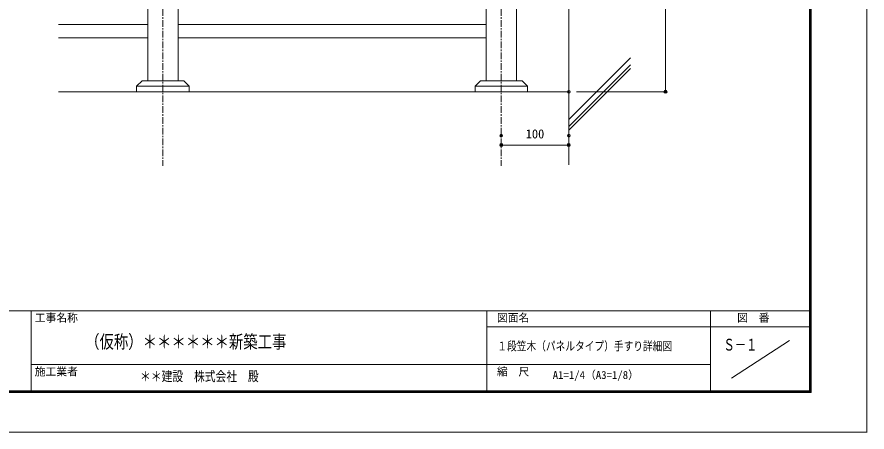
# Model space of a CAD drawing. Units: millimetres, scale not verified. Extents: x -1682 to 1682, y -1188 to 1188.
# Drawn here: x 421 to 1682, y -1188 to -572 of the extents above; entities that cross this region are included whole.
import ezdxf
from ezdxf.enums import TextEntityAlignment as Align

# ---------------------------------------------------------------- set-up
doc = ezdxf.new("R2010")
doc.units = ezdxf.units.MM
doc.header["$LTSCALE"] = 8
doc.header["$PDMODE"] = 32
doc.header["$PDSIZE"] = 4
doc.linetypes.add('USER1', pattern=[2, 1.25, -0.25, 0.25, -0.25])
for name, color, linetype, lineweight in [('0-0_0', 7, 'Continuous', 18), ('0-1_DEFPOINTS', 7, 'Continuous', 18), ('0-6_WAKU', 7, 'Continuous', 18), ('0-C_2躯体線', 4, 'Continuous', 18), ('0-E_3中心線', 2, 'USER1', 18), ('1-0_1手摺寸法', 3, 'Continuous', 18), ('1-1_42ｱﾙﾐ部品', 6, 'Continuous', 18)]:
    doc.layers.add(name, color=color, linetype=linetype, lineweight=lineweight)
doc.layers.add('0-3_MOJI', color=7, linetype='Continuous')
doc.styles.add('ＭＳ ゴシック', font='')
doc.styles.get('ＭＳ ゴシック').set_extended_font_data('MS Gothic')

# ---------------------------------------------------------------- blocks, each defined once
blk = doc.blocks.new('_ORIGIN2')
at = {"layer": '0-0_0'}
blk.add_line((-0.5, 0), (-1, 0), dxfattribs=at)
for radius in [0.5, 0.25]:
    blk.add_circle((0, 0), radius, dxfattribs=at)
blk = doc.blocks.new('D33')
at = {"layer": '0-1_DEFPOINTS'}
for p in [(1281.301, -324.138), (1381.301, -324.138), (1381.301, -337.994)]:
    blk.add_point(p, dxfattribs=at)
at = {"layer": '1-0_1手摺寸法', "color": 7}
for p, q in [((1281.301, -335.638), (1281.301, -337.994)), ((1285.901, -337.994), (1376.701, -337.994)), ((1381.301, -335.638), (1381.301, -337.994))]:
    blk.add_line(p, q, dxfattribs=at)
at = {"layer": '1-0_1手摺寸法', "xscale": 4.6, "yscale": 4.6, "rotation": 180}
blk.add_blockref('_ORIGIN2', (1281.301, -337.994), dxfattribs=at)
at = {"layer": '1-0_1手摺寸法', "xscale": 4.6, "yscale": 4.6}
blk.add_blockref('_ORIGIN2', (1381.301, -337.994), dxfattribs=at)
at = {"layer": '1-0_1手摺寸法', "color": 7, "style": 'ＭＳ ゴシック'}
blk.add_text('100', height=13.49, dxfattribs=at).set_placement((1317.501, -332.244), align=Align.BOTTOM_LEFT)
blk = doc.blocks.new('D36')
at = {"layer": '0-1_DEFPOINTS'}
for p in [(1361.301, 841.05), (1524.855, 841.05), (1381.301, -258.95)]:
    blk.add_point(p, dxfattribs=at)
at = {"layer": '1-0_1手摺寸法', "color": 7}
for p, q in [((1372.801, 841.05), (1524.855, 841.05)), ((1524.855, -254.35), (1524.855, 836.45)), ((1392.801, -258.95), (1524.855, -258.95))]:
    blk.add_line(p, q, dxfattribs=at)
at = {"layer": '1-0_1手摺寸法', "xscale": 4.6, "yscale": 4.6}
for p, rotation in [((1524.855, 841.05), 90), ((1524.855, -258.95), 270)]:
    blk.add_blockref('_ORIGIN2', p, dxfattribs=dict(at, rotation=rotation))
at = {"layer": '1-0_1手摺寸法', "color": 7, "style": 'ＭＳ ゴシック'}
blk.add_text('1100', height=13.49, rotation=90, dxfattribs=at).set_placement((1519.105, 272.65), align=Align.BOTTOM_LEFT)

msp = doc.modelspace()

# ---------------------------------------------------------------- linework, layer by layer
at = {"layer": '0-0_0'}
for p, q in [((615.17, 89.753), (615.17, -666.689)), ((660.17, -666.689), (660.17, 89.753)), ((1117.062, 89.753), (1117.062, -666.689)), ((1162.062, -666.689), (1162.062, 89.753)), ((676.67, -674.689), (598.67, -674.689)), ((1178.562, -674.689), (1100.562, -674.689))]:
    msp.add_line(p, q, dxfattribs=at)
for points in [[(676.67, -682.893), (598.67, -682.893), (598.67, -674.689), (606.67, -666.689), (668.67, -666.689), (676.67, -674.689)], [(1178.562, -682.893), (1100.562, -682.893), (1100.562, -674.689), (1108.562, -666.689), (1170.562, -666.689), (1178.562, -674.689)]]:
    msp.add_lwpolyline(points, close=True, dxfattribs=at)
at = {"layer": '0-1_DEFPOINTS', "color": 5}
for p, q in [((1682, -1188), (1682, 1188)), ((-1682, -1188), (1682, -1188))]:
    msp.add_line(p, q, dxfattribs=at)
at = {"layer": '0-6_WAKU'}
for p, q in [((1596.8, -1126.8), (1596.8, 1130.8)), ((1597.4, -1127.4), (1597.4, 1131.4)), ((1598, -1128), (1598, 1132)), ((1598.6, -1128.6), (1598.6, 1132.6)), ((1599.2, -1129.2), (1599.2, 1133.2)), ((-1602, -1008), (1598, -1008)), ((442, -1008), (442, -1128)), ((1118, -1008), (1118, -1128)), ((1450, -1008), (1450, -1128)), ((1118, -1032), (1598, -1032)), ((1480.833, -1108), (1567.167, -1052)), ((442, -1088), (1450, -1088)), ((-1603.2, -1129.2), (1599.2, -1129.2)), ((-1602.6, -1128.6), (1598.6, -1128.6)), ((-1602, -1128), (1598, -1128)), ((-1601.4, -1127.4), (1597.4, -1127.4)), ((-1600.8, -1126.8), (1596.8, -1126.8))]:
    msp.add_line(p, q, dxfattribs=at)
at = {"layer": '0-C_2躯体線'}
for p, q in [((1239.562, 476.339), (1239.562, -791.43)), ((1239.562, -723.958), (1331.15, -632.37)), ((1239.562, -734.567), (1331.15, -642.978)), ((1239.562, -739.861), (1331.15, -648.272)), ((1239.562, -682.893), (482.87, -682.893))]:
    msp.add_line(p, q, dxfattribs=at)
at = {"layer": '0-E_3中心線'}
for p, q in [((637.67, 495.607), (637.67, -792.622)), ((1139.562, 495.607), (1139.562, -792.622))]:
    msp.add_line(p, q, dxfattribs=at)
at = {"layer": '1-1_42ｱﾙﾐ部品'}
for p, q in [((615.17, -582.893), (482.87, -582.893)), ((1117.062, -582.893), (660.17, -582.893)), ((615.17, -602.893), (482.87, -602.893)), ((1117.062, -602.893), (660.17, -602.893))]:
    msp.add_line(p, q, dxfattribs=at)

# ---------------------------------------------------------------- block references
at = {"layer": '1-0_1手摺寸法'}
for name in ['D36', 'D33']:
    msp.add_blockref(name, (-141.739, -423.942), dxfattribs=at)

# ---------------------------------------------------------------- texts
at = {"layer": '0-0_0', "style": 'ＭＳ ゴシック'}
for s, height, width, p in [('（仮称）＊＊＊＊＊＊新築工事', 19.55, 0.8, (522.245, -1069.614)), ('１段笠木（パネルタイプ）手すり詳細図', 13.2, 0.8, (1133.667, -1070.887)), ('Ｓ－１', 17.6, 0.7, (1469.017, -1072.441)), ('＊＊建設\u3000株式会社\u3000殿', 14.66, 0.8, (603.728, -1116.921))]:
    msp.add_text(s, height=height, dxfattribs=dict(at, width=width)).set_placement(p, align=Align.BOTTOM_LEFT)
msp.add_text('A1=1/4（A3=1/8）', height=11.73, dxfattribs=at).set_placement((1215.845, -1112.711), align=Align.BOTTOM_LEFT)
at = {"layer": '0-3_MOJI', "style": 'ＭＳ ゴシック'}
for s, p in [('工事名称', (447.508, -1027.794)), ('図面名', (1133.108, -1027.794)), ('図  番', (1489.423, -1027.794)), ('施工業者', (447.508, -1107.794)), ('縮  尺', (1133.108, -1107.794))]:
    msp.add_text(s, height=11.73, dxfattribs=at).set_placement(p, align=Align.BOTTOM_LEFT)

doc.saveas('drawing.dxf')
